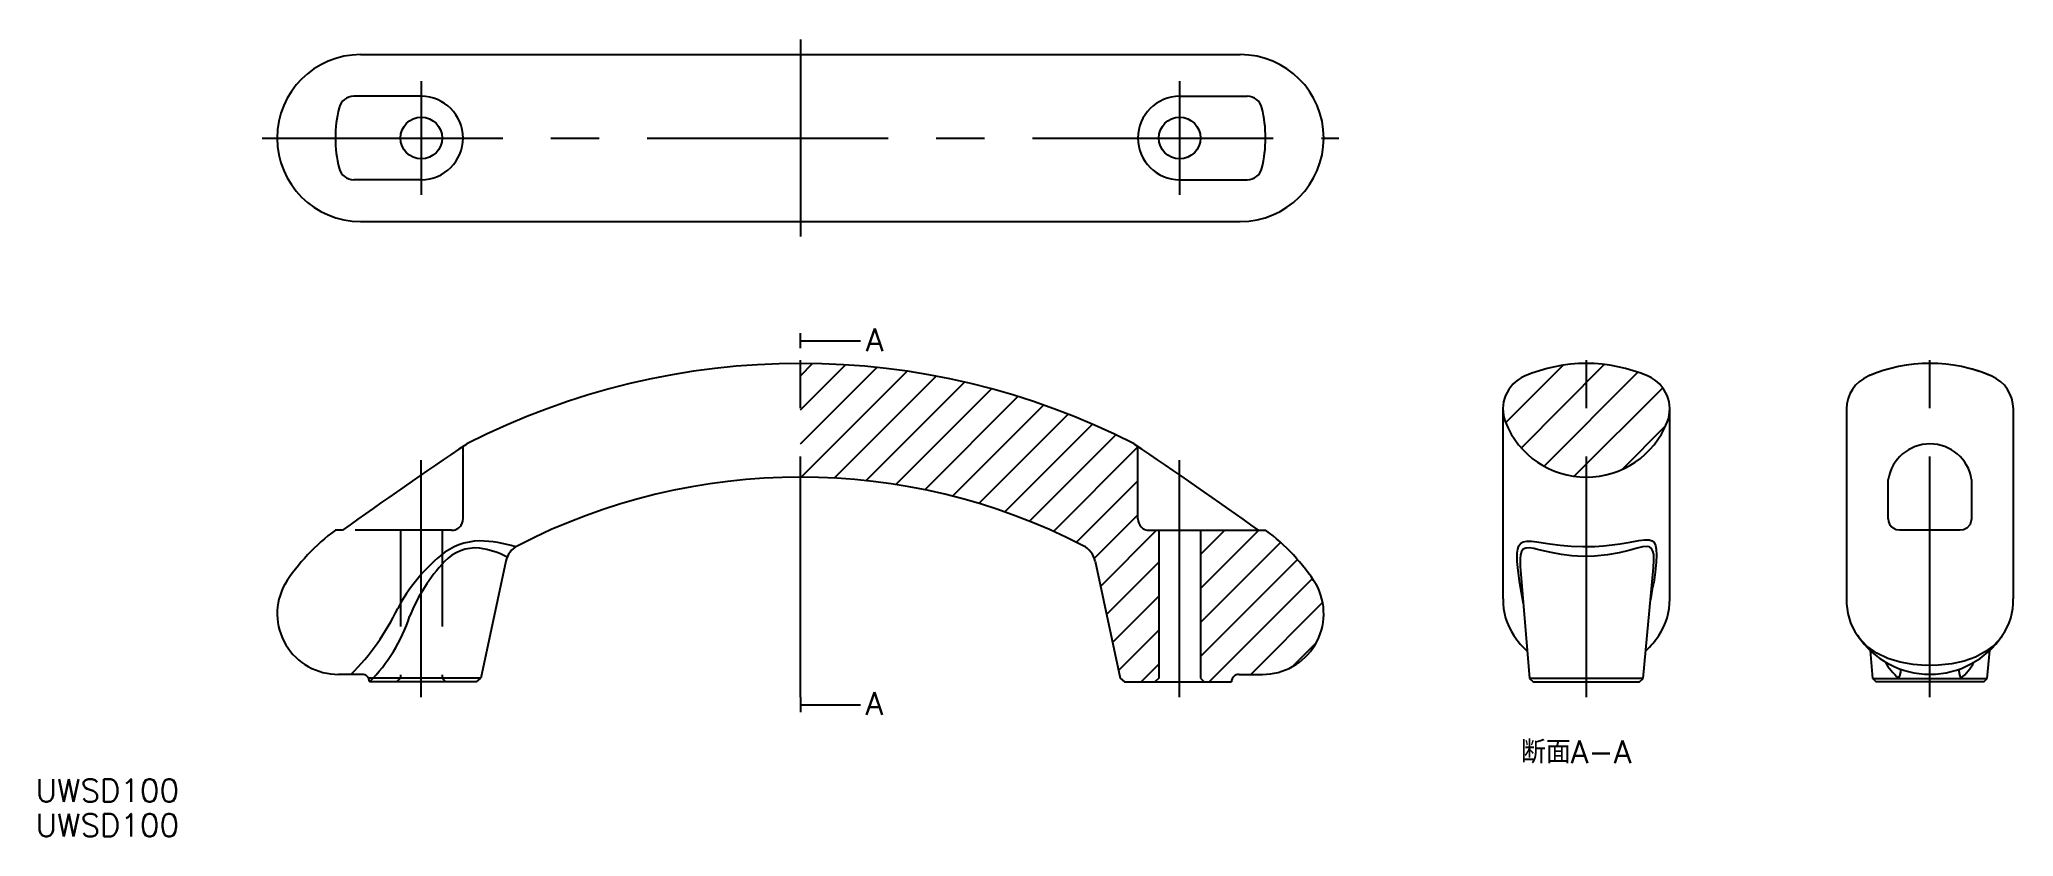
# Model space of a CAD drawing. Extents: x -100 to 160, y -20 to 85.
import ezdxf

# ---------------------------------------------------------------- set-up
doc = ezdxf.new("R2010")
doc.units = 0
doc.linetypes.add('CENTER', pattern=[50.8, 31.75, -6.35, 6.35, -6.35])
doc.linetypes.add('DASHED', pattern=[19.05, 12.7, -6.35])
doc.layers.get('0').update_dxf_attribs({"linetype": 'CONTINUOUS'})
doc.layers.add('CENTER', color=1, linetype='CENTER')
doc.styles.get("Standard").update_dxf_attribs({"font": 'txt.shx', "height": 3, "bigfont": 'bigfont.shx'})

msp = doc.modelspace()

# ---------------------------------------------------------------- linework, layer by layer
at = {"color": 7, "linetype": 'CONTINUOUS'}
for p, q in [((-58, 82.73), (58, 82.73)), ((-50, 77.23), (-58.91, 77.23)), ((50, 77.23), (58.91, 77.23)), ((-50, 66.23), (-58.91, 66.23)), ((50, 66.23), (58.91, 66.23)), ((-58, 60.73), (58, 60.73)), ((92.63, 35.99), (92.63, 29.55)), ((92.96, 34.26), (92.96, 34.26)), ((114.3, 34.26), (114.3, 34.26)), ((114.63, 29.55), (114.63, 35.99)), ((114.63, 35.99), (114.63, 35.99)), ((114.63, 35.99), (114.63, 35.99)), ((137.94, 36), (137.94, 29.55)), ((159.94, 29.55), (159.94, 36)), ((44.5, 21.5), (44.5, 31.05)), ((92.63, 29.53), (92.63, 16.5)), ((114.63, 16.5), (114.63, 29.53)), ((137.94, 29.53), (137.94, 16.5)), ((137.94, 29.53), (137.94, 29.52)), ((137.94, 29.53), (137.94, 29.52)), ((159.94, 16.5), (159.94, 29.53)), ((159.95, 29.52), (159.95, 29.53)), ((159.95, 29.52), (159.95, 29.53)), ((143.44, 21.5), (143.44, 26.71)), ((154.44, 26.71), (154.44, 21.5)), ((-60.41, 20), (-61.34, 20)), ((46, 20), (61.34, 20)), ((47.25, 20), (47.25, 0.5)), ((52.75, 20), (52.75, 0.5)), ((60.41, 20), (61.34, 20)), ((152.94, 20), (144.94, 20)), ((-38.85, 15.92), (-42.14, 0.49)), ((38.85, 15.92), (42.14, 0.49)), ((92.63, 16.49), (92.63, 16.47)), ((92.63, 16.47), (92.63, 12.16)), ((114.63, 12.13), (114.63, 16.47)), ((114.64, 16.47), (114.64, 16.5)), ((137.94, 16.5), (137.94, 16.47)), ((137.94, 16.5), (137.94, 16.47)), ((137.94, 16.47), (137.94, 12.16)), ((159.94, 12.16), (159.94, 16.47)), ((159.95, 16.46), (159.95, 16.49)), ((159.95, 16.46), (159.95, 16.49)), ((94.95, 14.76), (96.14, 0.44)), ((111.12, 0.44), (112.48, 15.11)), ((92.63, 12.15), (92.63, 12.12)), ((92.63, 12.13), (92.63, 10.95)), ((114.63, 10.95), (114.63, 12.13)), ((137.92, 12.14), (137.92, 12.11)), ((137.92, 12.14), (137.92, 12.11)), ((137.94, 12.13), (137.94, 10.95)), ((159.94, 10.95), (159.94, 12.13)), ((159.96, 12.1), (159.96, 12.14)), ((159.96, 12.1), (159.96, 12.14)), ((141.06, 4.15), (141.38, 0.44)), ((156.5, 0.44), (156.82, 4.15)), ((-57.84, 1), (-60.91, 1)), ((-42.14, 0.49), (-56.97, 0.49)), ((-42.74, 0), (-56.84, 0)), ((-56.84, 0), (-56.84, 0)), ((-42.74, 0), (-42.14, 0.49)), ((42.14, 0.49), (42.74, 0)), ((42.74, 0), (56.84, 0)), ((47.25, 0.5), (46.75, 0)), ((52.75, 0.5), (53.25, 0)), ((56.84, 0), (56.84, 0)), ((57.84, 1), (60.91, 1)), ((96.14, 0.44), (96.61, 0)), ((111.12, 0.44), (96.14, 0.44)), ((96.61, 0), (110.66, 0)), ((110.66, 0), (111.12, 0.44)), ((141.38, 0.44), (156.5, 0.44)), ((141.39, 0.44), (141.85, 0)), ((156.03, 0), (141.85, 0)), ((156.03, 0), (156.5, 0.44))]:
    msp.add_line(p, q, dxfattribs=at)
at = {"color": 3, "linetype": 'CONTINUOUS'}
for p, q in [((0, 40.39), (1.59, 41.99)), ((0, 35.9), (5.92, 41.82)), ((92.99, 34.18), (100.58, 41.77)), ((95.06, 30.86), (105.97, 41.86)), ((0, 31.41), (10.06, 41.47)), ((0.08, 27), (14.05, 40.97)), ((4.45, 26.88), (17.89, 40.33)), ((8.6, 26.54), (21.61, 39.55)), ((98.05, 28.46), (110.4, 40.85)), ((12.57, 26.02), (25.2, 38.65)), ((16.38, 25.34), (28.68, 37.64)), ((20.03, 24.5), (32.05, 36.52)), ((101.99, 27.11), (113.72, 38.78)), ((23.54, 23.53), (35.32, 35.3)), ((26.93, 22.42), (38.5, 33.99)), ((30.2, 21.2), (41.58, 32.58)), ((108.34, 28.02), (114.09, 33.77)), ((33.35, 19.86), (44.5, 31.01)), ((36.4, 18.42), (44.5, 26.52)), ((38.75, 16.28), (44.5, 22.03)), ((39.56, 12.6), (46.96, 20)), ((52.75, 16.81), (55.94, 20)), ((52.75, 12.32), (60.43, 20)), ((52.75, 7.83), (63.32, 18.4)), ((40.35, 8.9), (47.25, 15.8)), ((52.75, 3.34), (65.55, 16.14)), ((53.9, 0), (67.52, 13.62)), ((41.13, 5.19), (47.25, 11.31)), ((59.39, 1), (68.86, 10.47)), ((41.92, 1.49), (47.25, 6.82)), ((64.9, 2.02), (67.98, 5.1)), ((44.92, 0), (47.25, 2.33))]:
    msp.add_line(p, q, dxfattribs=at)
at = {"color": 3, "linetype": 'DASHED'}
for p, q in [((-44.5, 21.5), (-44.5, 31.05)), ((-46, 20), (-61.34, 20)), ((-52.75, 20), (-52.75, 0.5)), ((-47.25, 20), (-47.25, 0.5)), ((-52.75, 0.5), (-53.25, 0)), ((-47.25, 0.5), (-52.75, 0.5)), ((-47.25, 0.5), (-46.75, 0))]:
    msp.add_line(p, q, dxfattribs=at)
at = {"color": 7, "linetype": 'CONTINUOUS', "flags": 128}
for points in [[(154.44, 21.5), (154.25, 20.78), (153.8, 20.27)], [(94.86, 12.99), (94.62, 14.68), (94.51, 15.9), (94.52, 16.98), (94.59, 17.53), (94.74, 17.97), (94.98, 18.29), (95.31, 18.48), (95.8, 18.58), (96.41, 18.57), (97.12, 18.48), (97.92, 18.36), (98.81, 18.22), (100.2, 18.04), (101.61, 17.91), (103.16, 17.85), (104.73, 17.88), (105.88, 17.96), (107.05, 18.08), (108.1, 18.23), (109.42, 18.45), (110.57, 18.66), (111.32, 18.75), (111.93, 18.73), (112.29, 18.61), (112.56, 18.37), (112.75, 18), (112.86, 17.52), (112.9, 16.72), (112.86, 15.8), (112.72, 14.48), (112.51, 13.08)], [(144.94, 20), (144.5, 20.07), (144.08, 20.27)], [(153.8, 20.27), (153.36, 20.06), (152.94, 20)], [(112.48, 15.13), (112.53, 15.98), (112.51, 16.8), (112.41, 17.26), (112.24, 17.61), (111.98, 17.8), (111.63, 17.88), (111.05, 17.82), (110.32, 17.65), (109.22, 17.35), (107.94, 17.03), (106.42, 16.75), (104.7, 16.57), (103.21, 16.53), (101.7, 16.61), (100.37, 16.79), (99.01, 17.05), (97.78, 17.34), (97.21, 17.48), (96.69, 17.59), (96.12, 17.67), (95.63, 17.64), (95.32, 17.49), (95.1, 17.2), (94.96, 16.78), (94.9, 16.24), (94.92, 15.16), (94.95, 14.76)], [(95.34, 10.27), (95.3, 10.52), (95.07, 11.77), (94.86, 12.99), (94.86, 12.99), (94.86, 12.99)], [(158.47, 6.13), (158.29, 5.83), (157.37, 4.82), (156.2, 3.95), (154.93, 3.28), (153.45, 2.75), (151.82, 2.39), (150.05, 2.2), (148.41, 2.18), (146.73, 2.29), (145.02, 2.6), (143.39, 3.1), (141.93, 3.8), (140.64, 4.71), (139.63, 5.77), (139.42, 6.12)]]:
    msp.add_lwpolyline(points, dxfattribs=at)
at = {"color": 7}
for points in [[(0, 45, 0), (7.93, 45, 0)], [(145.05, 1.69, 0), (145.05, 1.69, 0), (145.05, 1.68, 0), (145.05, 1.67, 0), (145.05, 1.67, 0), (145.05, 1.66, 0), (145.05, 1.65, 0), (145.05, 1.65, 0), (145.05, 1.64, 0), (145.05, 1.63, 0), (145.05, 1.63, 0), (145.05, 1.62, 0), (145.05, 1.61, 0), (145.05, 1.61, 0), (145.05, 1.6, 0), (145.05, 1.59, 0), (145.05, 1.59, 0), (145.05, 1.58, 0), (145.05, 1.57, 0), (145.05, 1.57, 0), (145.05, 1.56, 0), (145.05, 1.55, 0), (145.05, 1.55, 0), (145.05, 1.54, 0), (145.06, 1.53, 0), (145.06, 1.53, 0), (145.06, 1.52, 0), (145.06, 1.51, 0), (145.06, 1.51, 0), (145.06, 1.5, 0), (145.06, 1.49, 0), (145.06, 1.49, 0), (145.06, 1.48, 0), (145.06, 1.47, 0), (145.06, 1.47, 0), (145.06, 1.46, 0), (145.06, 1.45, 0), (145.06, 1.45, 0), (145.06, 1.44, 0), (145.06, 1.43, 0), (145.06, 1.43, 0), (145.06, 1.42, 0), (145.06, 1.41, 0), (145.06, 1.41, 0), (145.06, 1.4, 0), (145.05, 1.39, 0), (145.05, 1.38, 0), (145.05, 1.38, 0), (145.05, 1.37, 0), (145.05, 1.36, 0), (145.05, 1.36, 0), (145.05, 1.35, 0), (145.05, 1.34, 0), (145.05, 1.34, 0), (145.05, 1.33, 0), (145.05, 1.32, 0), (145.05, 1.31, 0), (145.05, 1.31, 0), (145.05, 1.3, 0), (145.05, 1.29, 0), (145.05, 1.29, 0), (145.05, 1.28, 0), (145.05, 1.27, 0), (145.04, 1.26, 0), (145.04, 1.26, 0), (145.04, 1.25, 0), (145.04, 1.24, 0), (145.04, 1.24, 0), (145.04, 1.23, 0), (145.04, 1.22, 0), (145.04, 1.21, 0), (145.04, 1.21, 0), (145.04, 1.2, 0), (145.03, 1.19, 0), (145.03, 1.18, 0), (145.03, 1.18, 0), (145.03, 1.17, 0), (145.03, 1.16, 0), (145.03, 1.15, 0), (145.03, 1.15, 0), (145.02, 1.14, 0), (145.02, 1.13, 0), (145.02, 1.12, 0), (145.02, 1.12, 0), (145.02, 1.11, 0), (145.02, 1.1, 0), (145.01, 1.09, 0), (145.01, 1.08, 0), (145.01, 1.08, 0), (145.01, 1.07, 0), (145.01, 1.06, 0), (145, 1.05, 0), (145, 1.05, 0), (145, 1.04, 0), (145, 1.03, 0), (145, 1.02, 0), (144.99, 1.01, 0), (144.99, 1.01, 0), (144.99, 1, 0), (144.99, 0.99, 0), (144.99, 0.98, 0), (144.98, 0.97, 0), (144.98, 0.97, 0), (144.98, 0.96, 0), (144.98, 0.95, 0), (144.97, 0.94, 0), (144.97, 0.93, 0), (144.97, 0.93, 0), (144.97, 0.92, 0), (144.96, 0.91, 0), (144.96, 0.9, 0), (144.96, 0.89, 0), (144.96, 0.89, 0), (144.95, 0.88, 0), (144.95, 0.87, 0), (144.95, 0.86, 0), (144.94, 0.85, 0), (144.94, 0.85, 0), (144.94, 0.84, 0), (144.94, 0.83, 0), (144.93, 0.82, 0), (144.93, 0.81, 0), (144.93, 0.8, 0), (144.93, 0.8, 0), (144.92, 0.79, 0), (144.92, 0.78, 0), (144.92, 0.77, 0), (144.91, 0.76, 0), (144.91, 0.75, 0), (144.91, 0.75, 0), (144.91, 0.74, 0), (144.9, 0.73, 0), (144.9, 0.72, 0), (144.9, 0.71, 0), (144.89, 0.7, 0), (144.89, 0.7, 0), (144.89, 0.69, 0), (144.88, 0.68, 0), (144.88, 0.67, 0), (144.88, 0.66, 0), (144.87, 0.65, 0), (144.87, 0.65, 0), (144.87, 0.64, 0), (144.87, 0.63, 0), (144.86, 0.62, 0), (144.86, 0.61, 0), (144.85, 0.6, 0), (144.85, 0.6, 0), (144.85, 0.59, 0), (144.85, 0.58, 0), (144.84, 0.57, 0), (144.84, 0.56, 0), (144.84, 0.55, 0), (144.83, 0.54, 0), (144.83, 0.54, 0), (144.83, 0.53, 0), (144.82, 0.52, 0), (144.82, 0.51, 0), (144.82, 0.5, 0), (144.81, 0.49, 0)], [(152.78, 1.67, 0), (152.78, 1.66, 0), (152.78, 1.66, 0), (152.78, 1.65, 0), (152.78, 1.64, 0), (152.78, 1.64, 0), (152.78, 1.63, 0), (152.78, 1.62, 0), (152.78, 1.62, 0), (152.78, 1.61, 0), (152.78, 1.6, 0), (152.78, 1.6, 0), (152.78, 1.59, 0), (152.78, 1.59, 0), (152.78, 1.58, 0), (152.78, 1.57, 0), (152.78, 1.57, 0), (152.78, 1.56, 0), (152.78, 1.55, 0), (152.77, 1.55, 0), (152.77, 1.54, 0), (152.77, 1.53, 0), (152.77, 1.53, 0), (152.77, 1.52, 0), (152.77, 1.51, 0), (152.77, 1.51, 0), (152.77, 1.5, 0), (152.77, 1.49, 0), (152.77, 1.49, 0), (152.77, 1.48, 0), (152.77, 1.47, 0), (152.77, 1.47, 0), (152.77, 1.46, 0), (152.77, 1.45, 0), (152.77, 1.45, 0), (152.77, 1.44, 0), (152.77, 1.43, 0), (152.77, 1.43, 0), (152.77, 1.42, 0), (152.77, 1.41, 0), (152.77, 1.41, 0), (152.77, 1.4, 0), (152.77, 1.39, 0), (152.77, 1.39, 0), (152.77, 1.38, 0), (152.77, 1.37, 0), (152.77, 1.37, 0), (152.77, 1.36, 0), (152.77, 1.35, 0), (152.77, 1.35, 0), (152.77, 1.34, 0), (152.77, 1.33, 0), (152.77, 1.32, 0), (152.78, 1.32, 0), (152.78, 1.31, 0), (152.78, 1.3, 0), (152.78, 1.3, 0), (152.78, 1.29, 0), (152.78, 1.28, 0), (152.78, 1.28, 0), (152.78, 1.27, 0), (152.78, 1.26, 0), (152.78, 1.25, 0), (152.78, 1.25, 0), (152.78, 1.24, 0), (152.78, 1.23, 0), (152.78, 1.23, 0), (152.78, 1.22, 0), (152.79, 1.21, 0), (152.79, 1.2, 0), (152.79, 1.2, 0), (152.79, 1.19, 0), (152.79, 1.18, 0), (152.79, 1.18, 0), (152.79, 1.17, 0), (152.79, 1.16, 0), (152.79, 1.15, 0), (152.8, 1.15, 0), (152.8, 1.14, 0), (152.8, 1.13, 0), (152.8, 1.12, 0), (152.8, 1.12, 0), (152.8, 1.11, 0), (152.81, 1.1, 0), (152.81, 1.09, 0), (152.81, 1.09, 0), (152.81, 1.08, 0), (152.81, 1.07, 0), (152.81, 1.06, 0), (152.82, 1.06, 0), (152.82, 1.05, 0), (152.82, 1.04, 0), (152.82, 1.03, 0), (152.82, 1.02, 0), (152.83, 1.02, 0), (152.83, 1.01, 0), (152.83, 1, 0), (152.83, 0.99, 0), (152.83, 0.99, 0), (152.84, 0.98, 0), (152.84, 0.97, 0), (152.84, 0.96, 0), (152.84, 0.95, 0), (152.85, 0.95, 0), (152.85, 0.94, 0), (152.85, 0.93, 0), (152.85, 0.92, 0), (152.85, 0.92, 0), (152.86, 0.91, 0), (152.86, 0.9, 0), (152.86, 0.89, 0), (152.87, 0.88, 0), (152.87, 0.88, 0), (152.87, 0.87, 0), (152.87, 0.86, 0), (152.88, 0.85, 0), (152.88, 0.84, 0), (152.88, 0.84, 0), (152.88, 0.83, 0), (152.89, 0.82, 0), (152.89, 0.81, 0), (152.89, 0.8, 0), (152.9, 0.79, 0), (152.9, 0.79, 0), (152.9, 0.78, 0), (152.9, 0.77, 0), (152.91, 0.76, 0), (152.91, 0.75, 0), (152.91, 0.75, 0), (152.91, 0.74, 0), (152.92, 0.73, 0), (152.92, 0.72, 0), (152.92, 0.71, 0), (152.93, 0.71, 0), (152.93, 0.7, 0), (152.93, 0.69, 0), (152.94, 0.68, 0), (152.94, 0.67, 0), (152.94, 0.66, 0), (152.94, 0.66, 0), (152.95, 0.65, 0), (152.95, 0.64, 0), (152.95, 0.63, 0), (152.96, 0.62, 0), (152.96, 0.61, 0), (152.96, 0.61, 0), (152.97, 0.6, 0), (152.97, 0.59, 0), (152.97, 0.58, 0), (152.97, 0.57, 0), (152.98, 0.57, 0), (152.98, 0.56, 0), (152.98, 0.55, 0), (152.99, 0.54, 0), (152.99, 0.53, 0), (152.99, 0.52, 0), (153, 0.52, 0), (153, 0.51, 0), (153, 0.5, 0), (153.01, 0.49, 0)], [(0, -3, 0), (7.93, -3, 0)]]:
    msp.add_polyline3d(points, dxfattribs=at)
at = {"color": 7, "linetype": 'CONTINUOUS'}
for centre in [(-50, 71.73), (50, 71.73)]:
    msp.add_circle(centre, 2.75, dxfattribs=at)
for centre, radius, start, end in [((-58, 71.73), 11, 90, 270), ((58, 71.73), 11, 270, 90), ((-44.55, 71.73), 16.78, 166.3029, 193.6971), ((-58.91, 75.23), 2, 90, 166.3029), ((-50, 71.73), 5.5, 270, 90), ((50, 71.73), 5.5, 90, 270), ((58.91, 75.23), 2, 13.6971, 90), ((44.55, 71.73), 16.78, 346.3029, 13.6971), ((-58.91, 68.23), 2, 193.6971, 270), ((58.91, 68.23), 2, 270, 346.3029), ((0, -54.5), 96.5, 62.8734, 117.1266), ((103.63, 21.45), 20.55, 66.586, 113.414), ((103.63, 21.45), 20.55, 66.5865, 113.4135), ((148.94, 21.46), 20.55, 66.5864, 113.4136), ((97.33, 35.99), 4.7, 113.3589, 201.6328), ((109.93, 35.99), 4.7, 338.3672, 66.6411), ((142.64, 36), 4.7, 113.358, 180), ((148.9, 21.65), 20.35, 106.1156, 113.5313), ((148.97, 21.6), 20.4, 66.4957, 75.2741), ((155.24, 36), 4.7, 0, 66.642), ((97.33, 35.99), 4.7, 179.9999, 201.6324), ((103.63, 38.47), 11.47, 201.5326, 338.4674), ((103.63, 38.47), 11.47, 201.5326, 338.4674), ((109.93, 35.99), 4.7, 338.3677, 0), ((311.45, -498.41), 637.98, 123.85861, 125.65225), ((-311.45, -498.41), 637.98, 54.34775, 56.14139), ((148.94, 25.82), 5.57, 9.1633, 170.8367), ((0, -54.5), 81.5, 62.769, 117.231), ((46, 21.5), 1.5, 180, 270), ((144.94, 21.5), 1.5, 179.9999, 235.1571), ((-45.87, -1.16), 26.21, 126.1624, 147.6347), ((-42.14, 10.25), 8.34, 91.2547, 129.5089), ((-42.68, 1.76), 16.84, 72.3374, 88.7587), ((45.87, -1.16), 26.21, 32.3653, 53.8376), ((-31.95, -1.67), 24.02, 130.1498, 151.7479), ((-29.74, -0.09), 23.48, 137.0871, 158.2105), ((-42.83, 12.02), 5.65, 84.847, 136.6735), ((-43.79, 6.87), 10.87, 62.0063, 82.2454), ((-35.92, 15.3), 3, 117.231, 168), ((35.92, 15.3), 3, 12, 62.769), ((46.32, 23.76), 67.05, 348.8496, 350.836), ((-60.99, 9.01), 8.01, 151.1656, 270.6174), ((60.99, 9.01), 8.01, 269.3826, 28.8344), ((100.95, 10.81), 8.31, 178.9814, 214.3455), ((106.13, 10.87), 8.5, 325.9603, 0.5711), ((145.82, 10.66), 7.87, 177.8717, 215.3433), ((152.02, 10.69), 7.91, 324.6966, 1.9094), ((-81.29, 23.12), 31.21, 314.878, 334.5361), ((-72.15, 15.35), 21.68, 314.9394, 341.9331), ((102.62, 11.62), 10.16, 212.7864, 228.5353), ((104.93, 11.41), 9.8, 312.2047, 327.3396), ((148.94, 12.46), 11.45, 213.5613, 326.4436), ((149.27, 6.03), 7.1, 208.3822, 231.1643), ((-57.84, 0), 1, 0, 90), ((57.84, 0), 1, 90, 180), ((148.98, 5.61), 6.51, 308.2218, 332.3246)]:
    msp.add_arc(centre, radius, start, end, dxfattribs=at)
at = {"color": 3, "linetype": 'DASHED'}
msp.add_arc((-46, 21.5), 1.5, 270, 0, dxfattribs=at)
at = {"layer": 'CENTER', "color": 1, "linetype": 'CENTER'}
for p, q in [((0, 84.73), (0, 58.73)), ((-50, 79.23), (-50, 64.23)), ((50, 79.23), (50, 64.23)), ((-71, 71.73), (71, 71.73)), ((0, 44), (0, 46)), ((0, -2), (0, 44)), ((103.63, -2), (103.63, 44)), ((148.94, -2), (148.94, 44)), ((-50, -2), (-50, 29.24)), ((50, -2), (50, 29.24)), ((0, -2), (0, -4))]:
    msp.add_line(p, q, dxfattribs=at)

# ---------------------------------------------------------------- texts
at = {"color": 137, "linetype": 'CONTINUOUS'}
for s, p in [('A', (8.64, 43.6)), ('A', (8.6, -4.33)), ('断面A-A', (94.99, -10.73))]:
    msp.add_text(s, height=3, dxfattribs=at).set_placement(p)
at = {"color": 7, "linetype": 'CONTINUOUS'}
for p in [(-100.86, -15.81), (-100.86, -20.39)]:
    msp.add_text('UWSD100', height=3, dxfattribs=at).set_placement(p)

doc.saveas('drawing.dxf')
